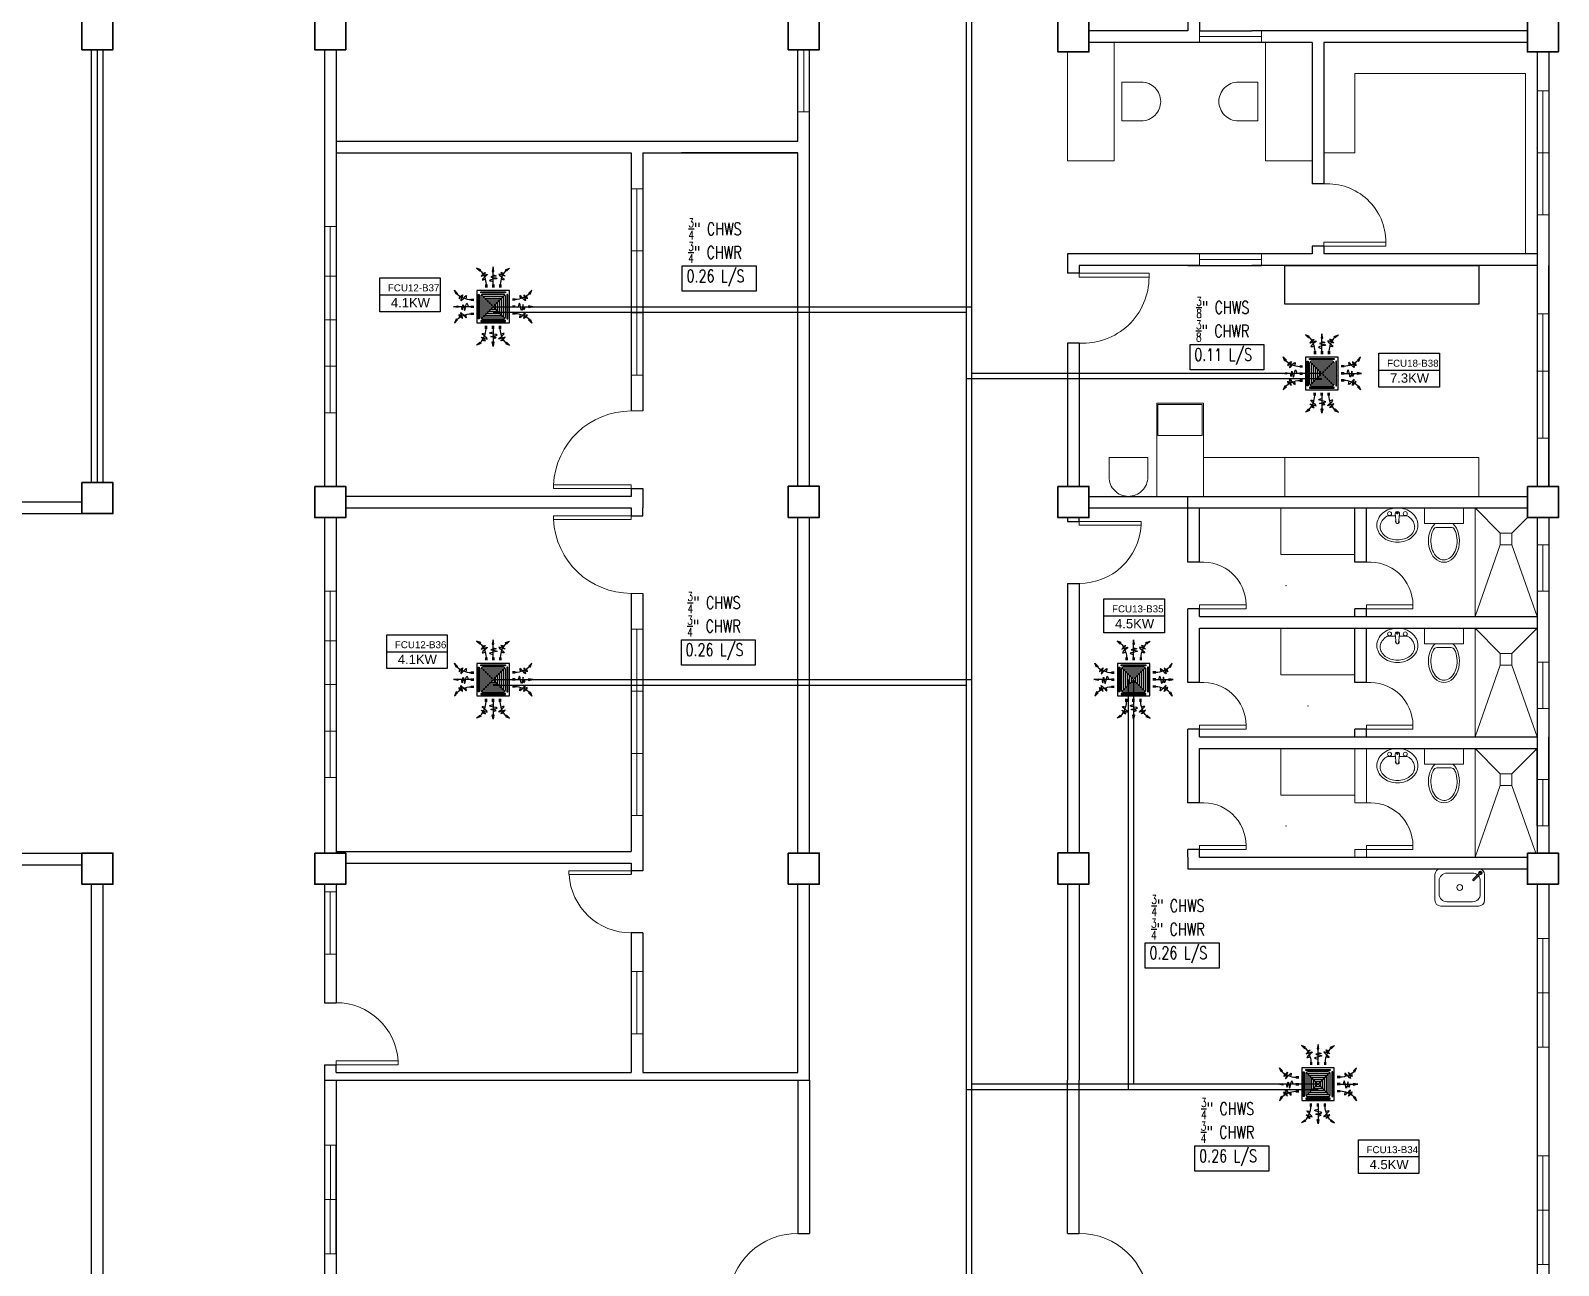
# Model space of a CAD drawing. Header units: millimetres. Extents: x 5 to 430, y 3 to 339.
# Drawn here: x 42.93 to 62.62, y 93.83 to 109.74 of the extents above; entities that cross this region are included whole.
import ezdxf

# ---------------------------------------------------------------- set-up
doc = ezdxf.new("R2010")
doc.units = ezdxf.units.MM
doc.header["$MEASUREMENT"] = 0
for name, color, linetype in [('AIR', 7, 'Continuous'), ('fcu line', 7, 'Continuous'), ('fcu return', 7, 'Continuous'), ('Legends', 7, 'Continuous'), ('pipe label', 7, 'Continuous')]:
    doc.layers.add(name, color=color, linetype=linetype)
doc.styles.add('Arch-Dim', font='simplex.shx', dxfattribs={"width": 0.75})
doc.styles.get("Standard").update_dxf_attribs({"font": 'arial.ttf'})

# ---------------------------------------------------------------- blocks, each defined once
blk = doc.blocks.new('FCU-13000P (CASSETTE SPLIT)')
at = {"layer": 'AIR', "ltscale": 3}
for p, q in [((0, 0.523), (0, 1)), ((-0.193, 0.558), (-0.193, 0.487)), ((-0.162, 0.558), (-0.162, 0.487)), ((-0.016, 0.558), (-0.016, 0.487)), ((0.016, 0.558), (0.016, 0.487)), ((0.162, 0.558), (0.162, 0.487)), ((0.193, 0.558), (0.193, 0.487)), ((-0.523, 0), (-1, 0)), ((-0.558, 0.193), (-0.487, 0.193)), ((-0.558, 0.162), (-0.487, 0.162)), ((-0.558, 0.016), (-0.487, 0.016)), ((0.558, 0.193), (0.487, 0.193)), ((0.558, 0.162), (0.487, 0.162)), ((0.558, 0.016), (0.487, 0.016)), ((0.523, 0), (1, 0)), ((-0.558, -0.016), (-0.487, -0.016)), ((-0.558, -0.162), (-0.487, -0.162)), ((-0.558, -0.193), (-0.487, -0.193)), ((0.558, -0.016), (0.487, -0.016)), ((0.558, -0.162), (0.487, -0.162)), ((0.558, -0.193), (0.487, -0.193)), ((-0.193, -0.558), (-0.193, -0.487)), ((-0.162, -0.558), (-0.162, -0.487)), ((-0.016, -0.558), (-0.016, -0.487)), ((0, -0.523), (0, -1)), ((0.016, -0.558), (0.016, -0.487)), ((0.162, -0.558), (0.162, -0.487)), ((0.193, -0.558), (0.193, -0.487))]:
    blk.add_line(p, q, dxfattribs=at)
at = {"layer": 'AIR'}
for p, q in [((0.295, -0.295), (-0.295, 0.295)), ((0.295, 0.295), (-0.295, -0.295))]:
    blk.add_line(p, q, dxfattribs=at)
at = {"layer": 'AIR', "ltscale": 3}
for points in [[(-0.335, 0.895), (-0.311, 0.932), (-0.416, 0.973)], [(-0.022, 0.89), (0.022, 0.89), (0, 1)], [(0.335, 0.895), (0.311, 0.932), (0.416, 0.973)], [(-0.895, 0.335), (-0.932, 0.311), (-0.973, 0.416)], [(0.895, 0.335), (0.932, 0.311), (0.973, 0.416)], [(-0.89, 0.022), (-0.89, -0.022), (-1, 0)], [(0.89, 0.022), (0.89, -0.022), (1, 0)], [(-0.895, -0.335), (-0.932, -0.311), (-0.973, -0.416)], [(0.895, -0.335), (0.932, -0.311), (0.973, -0.416)], [(-0.335, -0.895), (-0.311, -0.932), (-0.416, -0.973)], [(-0.022, -0.89), (0.022, -0.89), (0, -1)], [(0.335, -0.895), (0.311, -0.932), (0.416, -0.973)]]:
    blk.add_lwpolyline(points, close=True, dxfattribs=at)
at = {"layer": 'AIR'}
for points in [[(-0.323, 0.914, -0.171809), (-0.178, 0.558), (-0.178, 0.522)], [(0.323, 0.914, 0.171809), (0.178, 0.558), (0.178, 0.522)], [(-0.914, 0.323, 0.171809), (-0.558, 0.178), (-0.522, 0.178)], [(0.914, 0.323, -0.171809), (0.558, 0.178), (0.522, 0.178)], [(-0.914, -0.323, -0.171809), (-0.558, -0.178), (-0.522, -0.178)], [(0.914, -0.323, 0.171809), (0.558, -0.178), (0.522, -0.178)], [(-0.323, -0.914, 0.171809), (-0.178, -0.558), (-0.178, -0.522)], [(0.323, -0.914, -0.171809), (0.178, -0.558), (0.178, -0.522)]]:
    blk.add_lwpolyline(points, format="xyb", dxfattribs=at)
for points in [[(-0.41, -0.41), (0.41, -0.41), (0.41, 0.41), (-0.41, 0.41)], [(-0.373, 0.31), (-0.348, 0.31), (-0.348, -0.31), (-0.373, -0.31)], [(-0.31, 0.372), (0.31, 0.372), (0.31, 0.348), (-0.31, 0.348)], [(-0.26, -0.26), (0.26, -0.26), (0.26, 0.26), (-0.26, 0.26)], [(-0.21, -0.21), (0.21, -0.21), (0.21, 0.21), (-0.21, 0.21)], [(-0.16, -0.16), (0.16, -0.16), (0.16, 0.16), (-0.16, 0.16)], [(-0.11, -0.11), (0.11, -0.11), (0.11, 0.11), (-0.11, 0.11)], [(-0.06, -0.06), (0.06, -0.06), (0.06, 0.06), (-0.06, 0.06)], [(0.372, 0.31), (0.348, 0.31), (0.348, -0.31), (0.372, -0.31)], [(-0.31, -0.373), (0.31, -0.373), (0.31, -0.348), (-0.31, -0.348)]]:
    blk.add_lwpolyline(points, close=True, dxfattribs=at)
blk.add_lwpolyline([(-0.26, -0.31), (0.26, -0.31, 0.414214), (0.31, -0.26), (0.31, 0.26, 0.414214), (0.26, 0.31), (-0.26, 0.31, 0.414214), (-0.31, 0.26), (-0.31, -0.26, 0.414214)], format="xyb", close=True, dxfattribs=at)
at = {"layer": 'AIR', "ltscale": 3}
for points in [[(-0.268, 0.84), (-0.231, 0.852), (-0.134, 0.882), (-0.422, 0.704), (0.005, 0.903), (-0.358, 0.645), (-0.239, 0.678), (-0.199, 0.69)], [(0.268, 0.84), (0.231, 0.852), (0.134, 0.882), (0.422, 0.704), (-0.005, 0.903), (0.358, 0.645), (0.239, 0.678), (0.199, 0.69)], [(-0.84, 0.268), (-0.852, 0.231), (-0.882, 0.134), (-0.704, 0.422), (-0.903, -0.005), (-0.645, 0.358), (-0.678, 0.239), (-0.69, 0.199)], [(0.84, 0.268), (0.852, 0.231), (0.882, 0.134), (0.704, 0.422), (0.903, -0.005), (0.645, 0.358), (0.678, 0.239), (0.69, 0.199)], [(-0.84, -0.268), (-0.852, -0.231), (-0.882, -0.134), (-0.704, -0.422), (-0.903, 0.005), (-0.645, -0.358), (-0.678, -0.239), (-0.69, -0.199)], [(0.84, -0.268), (0.852, -0.231), (0.882, -0.134), (0.704, -0.422), (0.903, 0.005), (0.645, -0.358), (0.678, -0.239), (0.69, -0.199)], [(-0.268, -0.84), (-0.231, -0.852), (-0.134, -0.882), (-0.422, -0.704), (0.005, -0.903), (-0.358, -0.645), (-0.239, -0.678), (-0.199, -0.69)], [(0.268, -0.84), (0.231, -0.852), (0.134, -0.882), (0.422, -0.704), (-0.005, -0.903), (0.358, -0.645), (0.239, -0.678), (0.199, -0.69)]]:
    blk.add_open_spline(points, degree=3, knots=[0.0032834, 0.0032834, 0.0032834, 0.0032834, 0.0712567, 0.1924075, 0.3347111, 0.5062145, 0.5813292, 0.5813292, 0.5813292, 0.5813292], dxfattribs=at)
for points in [[(0, 0.8), (0.077, 0.776), (-0.058, 0.755), (0.098, 0.718), (-0.087, 0.663), (0, 0.631)], [(-0.8, 0), (-0.776, -0.077), (-0.755, 0.058), (-0.718, -0.098), (-0.663, 0.087), (-0.631, 0)], [(0.8, 0), (0.776, -0.077), (0.755, 0.058), (0.718, -0.098), (0.663, 0.087), (0.631, 0)], [(0, -0.8), (0.077, -0.776), (-0.058, -0.755), (0.098, -0.718), (-0.087, -0.663), (0, -0.631)]]:
    blk.add_spline(points, degree=3, dxfattribs=at)
for points in [[(-0.416, 0.973), (-0.335, 0.895), (-0.311, 0.932)], [(0, 1), (-0.022, 0.89), (0.022, 0.89)], [(0.416, 0.973), (0.335, 0.895), (0.311, 0.932)], [(-0.973, 0.416), (-0.895, 0.335), (-0.932, 0.311)], [(0.973, 0.416), (0.895, 0.335), (0.932, 0.311)], [(-1, 0), (-0.89, 0.022), (-0.89, -0.022)], [(1, 0), (0.89, 0.022), (0.89, -0.022)], [(-0.973, -0.416), (-0.895, -0.335), (-0.932, -0.311)], [(0.973, -0.416), (0.895, -0.335), (0.932, -0.311)], [(-0.416, -0.973), (-0.335, -0.895), (-0.311, -0.932)], [(0, -1), (-0.022, -0.89), (0.022, -0.89)], [(0.416, -0.973), (0.335, -0.895), (0.311, -0.932)]]:
    blk.add_solid(points, dxfattribs=at)

msp = doc.modelspace()

# ---------------------------------------------------------------- linework, layer by layer
at = {"color": 8, "lineweight": 25, "ltscale": 0.3}
for p, q in [((57.841, 112.717), (57.841, 109.742)), ((57.991, 112.717), (57.991, 109.742)), ((56.566, 103.742), (62.216, 103.742)), ((56.566, 103.592), (57.841, 103.592)), ((57.841, 103.742), (62.216, 103.742)), ((57.991, 103.592), (60.241, 103.592)), ((57.991, 103.592), (60.241, 103.592)), ((60.141, 103.592), (62.216, 103.592)), ((60.141, 103.592), (62.216, 103.592)), ((57.991, 102.192), (60.241, 102.192)), ((60.141, 102.192), (62.341, 102.192)), ((57.991, 102.042), (60.241, 102.042)), ((60.141, 102.042), (62.341, 102.042)), ((57.991, 100.642), (60.241, 100.642)), ((60.141, 100.642), (62.341, 100.642)), ((57.991, 100.492), (60.241, 100.492)), ((60.141, 100.492), (62.341, 100.492)), ((57.991, 99.092), (60.241, 99.092)), ((60.141, 99.092), (62.216, 99.092)), ((57.841, 98.942), (62.216, 98.942))]:
    msp.add_line(p, q, dxfattribs=at)
at = {"color": 8, "lineweight": 25}
for p, q in [((57.841, 109.742), (56.566, 109.742)), ((57.991, 109.742), (58.667, 109.742)), ((62.216, 109.742), (58.667, 109.742)), ((43.716, 103.919), (43.716, 109.496)), ((43.791, 103.919), (43.791, 109.496)), ((43.866, 103.919), (43.866, 109.496)), ((46.716, 109.496), (46.716, 108.167)), ((46.866, 109.496), (46.866, 108.317)), ((52.816, 108.317), (52.816, 109.496)), ((52.966, 108.167), (52.966, 109.496)), ((57.791, 109.592), (56.566, 109.592)), ((58.667, 109.592), (57.791, 109.592)), ((59.441, 109.592), (58.667, 109.592)), ((59.441, 109.592), (59.441, 107.767)), ((62.216, 109.592), (59.591, 109.592)), ((59.591, 109.592), (59.591, 107.767)), ((62.341, 109.469), (62.341, 103.869)), ((62.491, 109.469), (62.491, 103.869)), ((46.866, 108.317), (52.816, 108.317)), ((46.866, 108.317), (46.866, 108.167)), ((46.716, 108.167), (46.716, 103.869)), ((46.866, 108.167), (50.666, 108.167)), ((46.866, 108.167), (46.866, 103.869)), ((50.666, 108.167), (50.666, 104.842)), ((50.816, 108.167), (52.816, 108.167)), ((50.816, 108.167), (50.816, 104.842)), ((52.816, 108.167), (51.316, 108.167)), ((52.816, 103.871), (52.816, 108.167)), ((52.966, 103.871), (52.966, 108.167)), ((59.591, 107.767), (59.441, 107.767)), ((59.441, 106.967), (59.441, 106.867)), ((59.591, 106.967), (59.441, 106.967)), ((59.591, 106.967), (59.591, 106.867)), ((56.291, 106.867), (56.291, 106.617)), ((57.991, 106.867), (56.291, 106.867)), ((56.441, 106.717), (56.441, 106.617)), ((57.991, 106.717), (56.441, 106.717)), ((58.791, 106.867), (57.841, 106.867)), ((57.841, 106.717), (58.791, 106.717)), ((59.441, 106.867), (58.667, 106.867)), ((62.341, 106.717), (58.667, 106.717)), ((62.341, 106.867), (59.591, 106.867)), ((62.491, 103.869), (62.491, 106.717)), ((56.441, 106.617), (56.291, 106.617)), ((56.291, 105.717), (56.291, 103.869)), ((56.441, 105.717), (56.291, 105.717)), ((56.441, 105.717), (56.441, 103.869)), ((62.341, 104.755), (62.341, 103.869)), ((62.491, 104.755), (62.491, 103.869)), ((50.666, 103.842), (50.666, 103.742)), ((50.666, 103.842), (50.816, 103.842)), ((50.816, 103.842), (50.816, 103.742)), ((39.129, 103.669), (43.591, 103.669)), ((50.666, 103.742), (46.991, 103.742)), ((46.991, 103.592), (50.666, 103.592)), ((50.666, 103.592), (50.666, 103.492)), ((50.816, 103.742), (50.816, 103.592)), ((50.816, 103.492), (50.816, 103.592)), ((57.841, 103.592), (57.841, 103.742)), ((57.841, 103.592), (57.991, 103.592)), ((57.841, 102.892), (57.841, 103.592)), ((57.991, 102.892), (57.991, 103.592)), ((59.991, 102.892), (59.991, 103.592)), ((60.141, 102.892), (60.141, 103.592)), ((34.266, 103.519), (43.591, 103.519)), ((46.716, 103.469), (46.716, 99.144)), ((46.866, 103.469), (46.866, 99.167)), ((50.666, 103.492), (50.816, 103.492)), ((52.816, 99.144), (52.816, 103.471)), ((52.966, 99.144), (52.966, 103.471)), ((56.291, 103.469), (56.291, 103.419)), ((56.291, 103.419), (56.441, 103.419)), ((56.441, 103.419), (56.441, 103.469)), ((62.341, 103.469), (62.341, 99.144)), ((62.341, 103.469), (62.341, 99.144)), ((62.491, 103.469), (62.491, 99.144)), ((56.291, 102.619), (56.291, 99.146)), ((56.291, 102.619), (56.441, 102.619)), ((56.441, 102.619), (56.441, 99.146)), ((50.666, 102.492), (50.666, 99.167)), ((50.816, 102.492), (50.816, 99.167)), ((62.491, 102.519), (62.491, 100.094)), ((57.841, 101.342), (57.841, 102.292)), ((57.991, 102.192), (57.991, 102.292)), ((59.991, 102.192), (59.991, 102.292)), ((60.141, 102.192), (60.141, 102.292)), ((57.991, 101.342), (57.991, 102.042)), ((59.991, 101.342), (59.991, 102.042)), ((60.141, 101.342), (60.141, 102.042)), ((57.841, 99.792), (57.841, 100.742)), ((57.991, 100.642), (57.991, 100.742)), ((59.991, 100.642), (59.991, 100.742)), ((60.141, 100.642), (60.141, 100.742)), ((62.491, 99.492), (62.491, 100.642)), ((57.991, 99.792), (57.991, 100.492)), ((62.341, 99.492), (62.341, 100.492)), ((34.266, 99.144), (43.591, 99.144)), ((46.866, 99.167), (50.666, 99.167)), ((50.816, 99.167), (50.816, 99.017)), ((57.841, 99.092), (57.841, 99.192)), ((57.841, 99.092), (57.841, 98.942)), ((57.991, 99.092), (57.991, 99.192)), ((39.129, 98.994), (43.591, 98.994)), ((46.991, 99.017), (50.666, 99.017)), ((50.666, 99.017), (50.666, 98.867)), ((50.816, 98.917), (50.666, 98.917)), ((50.816, 99.017), (50.816, 98.917)), ((43.716, 93.144), (43.716, 98.744)), ((43.866, 93.144), (43.866, 98.744)), ((46.716, 98.744), (46.716, 97.217)), ((46.866, 98.744), (46.866, 97.217)), ((52.816, 96.517), (52.816, 98.744)), ((52.966, 96.517), (52.966, 98.744)), ((56.291, 98.746), (56.291, 96.217)), ((56.441, 98.746), (56.441, 96.217)), ((62.341, 98.744), (62.341, 96.317)), ((62.341, 98.744), (62.341, 96.217)), ((62.491, 98.744), (62.491, 93.144)), ((50.666, 98.117), (50.666, 96.317)), ((50.816, 98.117), (50.666, 98.117)), ((50.816, 98.117), (50.816, 96.317)), ((46.716, 97.217), (46.866, 97.217)), ((52.816, 96.317), (52.816, 96.517)), ((52.966, 96.217), (52.966, 96.517)), ((46.716, 96.417), (46.716, 96.217)), ((46.716, 96.417), (46.866, 96.417)), ((46.866, 96.317), (46.866, 96.417)), ((46.866, 96.317), (50.666, 96.317)), ((50.816, 96.317), (52.816, 96.317)), ((46.716, 96.217), (52.966, 96.217)), ((46.716, 96.217), (46.716, 93.144)), ((46.866, 96.217), (46.866, 93.144)), ((52.816, 96.217), (52.816, 94.244)), ((52.966, 96.217), (52.966, 94.244)), ((56.291, 94.244), (56.291, 96.217)), ((56.441, 94.244), (56.441, 96.217)), ((62.341, 96.217), (62.341, 93.144)), ((52.816, 94.244), (52.966, 94.244)), ((56.291, 94.244), (56.441, 94.244))]:
    msp.add_line(p, q, dxfattribs=at)
at = {"color": 8, "lineweight": 9}
for p, q in [((57.991, 109.592), (57.991, 109.742)), ((58.791, 109.667), (57.991, 109.667)), ((58.791, 109.592), (58.791, 109.742)), ((52.966, 109.496), (52.816, 109.496)), ((52.891, 109.496), (52.891, 108.696)), ((62.341, 106.867), (62.341, 109.469)), ((62.491, 108.83), (62.491, 109.469)), ((62.341, 108.168), (62.341, 108.968)), ((62.341, 108.968), (62.491, 108.968)), ((62.416, 108.968), (62.416, 107.368)), ((62.491, 108.968), (62.491, 107.368)), ((52.966, 108.696), (52.816, 108.696)), ((62.491, 107.63), (62.491, 108.83)), ((62.341, 108.168), (62.491, 108.168)), ((50.666, 106.905), (50.666, 107.705)), ((50.666, 107.705), (50.816, 107.705)), ((50.741, 107.705), (50.741, 105.305)), ((62.491, 107.63), (62.491, 106.867)), ((62.491, 107.368), (62.341, 107.368)), ((46.716, 107.218), (46.866, 107.218)), ((46.716, 106.018), (46.716, 107.218)), ((46.791, 104.818), (46.791, 107.218)), ((46.866, 107.218), (46.866, 104.818)), ((50.816, 106.905), (50.666, 106.905)), ((50.816, 106.505), (50.816, 106.905)), ((57.991, 106.717), (57.991, 106.867)), ((58.791, 106.792), (57.991, 106.792)), ((58.791, 106.717), (58.791, 106.867)), ((62.341, 105.955), (62.341, 106.717)), ((62.491, 106.867), (62.491, 106.717)), ((62.491, 105.955), (62.491, 106.717)), ((46.716, 106.581), (46.866, 106.581)), ((50.816, 106.505), (50.816, 106.105)), ((46.716, 106.018), (46.716, 104.818)), ((46.716, 106.018), (46.866, 106.018)), ((50.816, 106.105), (50.666, 106.105)), ((50.666, 106.105), (50.666, 105.305)), ((62.491, 106.093), (62.341, 106.093)), ((62.341, 106.093), (62.341, 104.493)), ((62.341, 104.755), (62.341, 105.955)), ((62.416, 106.093), (62.416, 104.493)), ((62.491, 105.293), (62.491, 106.093)), ((62.491, 104.755), (62.491, 105.955)), ((46.716, 105.418), (46.866, 105.418)), ((62.341, 105.355), (62.491, 105.355)), ((50.666, 105.305), (50.816, 105.305)), ((58.041, 103.742), (58.041, 104.942)), ((46.866, 104.818), (46.716, 104.818)), ((50.666, 104.842), (50.816, 104.842)), ((62.341, 104.493), (62.491, 104.493)), ((60.891, 103.392), (60.891, 103.592)), ((60.891, 103.592), (61.391, 103.592)), ((61.391, 103.592), (61.391, 103.392)), ((61.541, 102.192), (61.541, 103.592)), ((61.866, 103.267), (61.541, 103.592)), ((60.527, 103.395), (60.513, 103.516)), ((60.556, 103.395), (60.569, 103.516)), ((60.566, 103.49), (60.668, 103.49)), ((61.391, 103.392), (60.891, 103.392)), ((62.016, 103.267), (62.218, 103.469)), ((62.341, 102.592), (62.341, 103.469)), ((62.491, 102.592), (62.491, 103.469)), ((62.491, 103.469), (62.491, 103.119)), ((61.232, 103.342), (61.051, 103.342)), ((61.866, 103.117), (61.541, 102.192)), ((62.016, 103.117), (62.341, 102.192)), ((62.491, 103.119), (62.341, 103.119)), ((62.341, 103.119), (62.341, 102.519)), ((62.416, 103.119), (62.416, 102.519)), ((62.341, 102.592), (62.341, 102.192)), ((62.491, 102.592), (62.491, 102.192)), ((46.716, 102.518), (46.866, 102.518)), ((46.716, 101.318), (46.716, 102.518)), ((46.791, 100.118), (46.791, 102.518)), ((46.866, 102.518), (46.866, 100.118)), ((50.816, 102.492), (50.666, 102.492)), ((62.341, 102.519), (62.491, 102.519)), ((62.491, 101.042), (62.491, 102.192)), ((50.666, 101.23), (50.666, 102.03)), ((50.666, 102.03), (50.816, 102.03)), ((50.741, 102.03), (50.741, 99.63)), ((60.891, 101.842), (60.891, 102.042)), ((60.891, 102.042), (61.391, 102.042)), ((61.391, 102.042), (61.391, 101.842)), ((61.541, 100.642), (61.541, 102.042)), ((61.866, 101.717), (61.541, 102.042)), ((62.016, 101.717), (62.341, 102.042)), ((62.341, 101.042), (62.341, 102.042)), ((46.716, 101.881), (46.866, 101.881)), ((60.527, 101.845), (60.513, 101.966)), ((60.556, 101.845), (60.569, 101.966)), ((60.566, 101.94), (60.668, 101.94)), ((61.391, 101.842), (60.891, 101.842)), ((61.232, 101.792), (61.051, 101.792)), ((62.491, 101.607), (62.341, 101.607)), ((62.341, 101.607), (62.341, 101.007)), ((62.416, 101.007), (62.416, 101.607)), ((62.491, 101.307), (62.491, 101.607)), ((61.866, 101.567), (61.541, 100.642)), ((62.016, 101.567), (62.341, 100.642)), ((46.716, 101.318), (46.716, 100.118)), ((46.716, 101.318), (46.866, 101.318)), ((50.816, 101.23), (50.666, 101.23)), ((50.816, 100.83), (50.816, 101.23)), ((62.341, 101.042), (62.341, 100.642)), ((62.341, 101.007), (62.491, 101.007)), ((62.491, 101.042), (62.491, 100.642)), ((50.816, 100.83), (50.816, 100.43)), ((46.716, 100.718), (46.866, 100.718)), ((50.816, 100.43), (50.666, 100.43)), ((50.666, 100.43), (50.666, 99.63)), ((59.991, 99.792), (59.991, 100.492)), ((60.141, 99.792), (60.141, 100.492)), ((60.527, 100.295), (60.513, 100.416)), ((60.556, 100.295), (60.569, 100.416)), ((60.891, 100.292), (60.891, 100.492)), ((60.891, 100.492), (61.391, 100.492)), ((61.391, 100.492), (61.391, 100.292)), ((61.541, 99.092), (61.541, 100.492)), ((61.866, 100.167), (61.541, 100.492)), ((62.016, 100.167), (62.341, 100.492)), ((60.566, 100.39), (60.668, 100.39)), ((61.391, 100.292), (60.891, 100.292)), ((61.232, 100.242), (61.051, 100.242)), ((46.866, 100.118), (46.716, 100.118)), ((61.866, 100.017), (61.541, 99.092)), ((62.016, 100.017), (62.323, 99.144)), ((62.491, 100.094), (62.341, 100.094)), ((62.416, 100.094), (62.416, 99.494)), ((62.491, 99.494), (62.491, 100.094)), ((62.491, 99.492), (62.491, 100.092)), ((50.666, 99.63), (50.816, 99.63)), ((62.341, 99.144), (62.341, 99.494)), ((62.341, 99.494), (62.491, 99.494)), ((62.341, 99.492), (62.341, 99.144)), ((62.491, 99.492), (62.491, 99.144)), ((46.866, 99.144), (46.866, 99.167)), ((59.991, 99.092), (59.991, 99.192)), ((60.141, 99.092), (60.141, 99.192)), ((46.866, 98.644), (46.716, 98.644)), ((46.716, 98.644), (46.716, 97.844)), ((46.791, 97.844), (46.791, 98.644)), ((46.866, 98.744), (46.866, 98.644)), ((62.491, 98.044), (62.341, 98.044)), ((62.416, 96.644), (62.416, 98.044)), ((46.716, 97.844), (46.866, 97.844)), ((50.816, 97.617), (50.666, 97.617)), ((50.666, 97.617), (50.666, 96.817)), ((50.741, 96.817), (50.741, 97.617)), ((62.341, 97.344), (62.491, 97.344)), ((50.666, 96.817), (50.816, 96.817)), ((62.341, 96.644), (62.491, 96.644)), ((46.866, 95.38), (46.718, 95.38)), ((46.718, 95.38), (46.718, 93.98)), ((46.792, 95.38), (46.788, 93.98)), ((46.866, 94.68), (46.866, 95.38)), ((62.341, 95.244), (62.491, 95.244)), ((62.416, 95.244), (62.416, 93.844)), ((46.866, 94.68), (46.718, 94.68)), ((62.341, 94.544), (62.491, 94.544)), ((46.718, 93.98), (46.864, 93.98)), ((62.491, 93.844), (62.341, 93.844))]:
    msp.add_line(p, q, dxfattribs=at)
at = {"color": 8, "lineweight": 9, "ltscale": 0.4}
for p, q in [((56.291, 109.469), (56.291, 108.067)), ((56.891, 109.592), (56.891, 108.067)), ((58.841, 109.592), (58.841, 108.067)), ((62.191, 109.192), (59.991, 109.192)), ((59.991, 109.192), (59.991, 108.167)), ((62.191, 109.192), (62.191, 106.867)), ((59.991, 108.167), (59.591, 108.167)), ((56.891, 108.067), (56.291, 108.067)), ((58.841, 108.067), (59.441, 108.067)), ((59.041, 103.592), (59.041, 102.992)), ((59.041, 102.992), (59.991, 102.992)), ((59.041, 102.042), (59.041, 101.442)), ((59.041, 101.442), (59.991, 101.442)), ((59.041, 100.492), (59.041, 99.892)), ((59.041, 99.892), (59.991, 99.892)), ((60.141, 99.792), (59.991, 99.792)), ((60.141, 99.192), (59.991, 99.192)), ((61.024, 98.537), (61.024, 98.867)), ((61.099, 98.942), (61.589, 98.942)), ((61.179, 98.887), (61.509, 98.887)), ((61.605, 98.895), (61.514, 98.804)), ((61.617, 98.883), (61.526, 98.792)), ((61.664, 98.867), (61.664, 98.537)), ((61.079, 98.617), (61.079, 98.787)), ((61.609, 98.787), (61.609, 98.617)), ((61.589, 98.462), (61.099, 98.462)), ((61.509, 98.517), (61.179, 98.517))]:
    msp.add_line(p, q, dxfattribs=at)
at = {"color": 8, "lineweight": 13}
for p, q in [((49.666, 103.842), (49.666, 103.892)), ((49.666, 103.892), (50.666, 103.892)), ((50.666, 103.842), (49.666, 103.842)), ((50.666, 103.892), (50.666, 103.842)), ((50.666, 103.492), (49.666, 103.492)), ((49.666, 103.492), (49.666, 103.442)), ((49.666, 103.442), (50.666, 103.442)), ((50.666, 103.442), (50.666, 103.492)), ((56.441, 103.419), (56.441, 103.369)), ((56.441, 103.419), (57.241, 103.419)), ((57.241, 103.369), (56.441, 103.369)), ((57.241, 103.419), (57.241, 103.369)), ((50.666, 98.917), (49.866, 98.917)), ((49.866, 98.917), (49.866, 98.867)), ((49.866, 98.867), (50.666, 98.867)), ((47.666, 96.467), (46.866, 96.467)), ((46.866, 96.417), (46.866, 96.467)), ((46.866, 96.417), (47.666, 96.417)), ((47.666, 96.417), (47.666, 96.467))]:
    msp.add_line(p, q, dxfattribs=at)
at = {"color": 8, "lineweight": 25, "ltscale": 0.4}
for p, q in [((57.991, 102.892), (57.841, 102.892)), ((60.141, 102.892), (59.991, 102.892)), ((57.991, 102.292), (57.841, 102.292)), ((60.141, 102.292), (59.991, 102.292)), ((57.991, 101.342), (57.841, 101.342)), ((60.141, 101.342), (59.991, 101.342)), ((57.991, 100.742), (57.841, 100.742)), ((60.141, 100.742), (59.991, 100.742)), ((57.991, 99.792), (57.841, 99.792)), ((57.991, 99.192), (57.841, 99.192))]:
    msp.add_line(p, q, dxfattribs=at)
at = {"color": 8, "lineweight": 35}
for points in [[(43.591, 109.896), (43.991, 109.896), (43.991, 109.496), (43.591, 109.496)], [(46.591, 109.896), (46.991, 109.896), (46.991, 109.496), (46.591, 109.496)], [(52.691, 109.896), (53.091, 109.896), (53.091, 109.496), (52.691, 109.496)], [(56.166, 109.869), (56.566, 109.869), (56.566, 109.469), (56.166, 109.469)], [(62.216, 109.869), (62.616, 109.869), (62.616, 109.469), (62.216, 109.469)], [(43.591, 103.919), (43.991, 103.919), (43.991, 103.519), (43.591, 103.519)], [(46.591, 103.869), (46.991, 103.869), (46.991, 103.469), (46.591, 103.469)], [(52.691, 103.871), (53.091, 103.871), (53.091, 103.471), (52.691, 103.471)], [(56.166, 103.869), (56.566, 103.869), (56.566, 103.469), (56.166, 103.469)], [(62.216, 103.869), (62.616, 103.869), (62.616, 103.469), (62.216, 103.469)], [(43.591, 99.144), (43.991, 99.144), (43.991, 98.744), (43.591, 98.744)], [(46.591, 99.144), (46.991, 99.144), (46.991, 98.744), (46.591, 98.744)], [(52.691, 99.144), (53.091, 99.144), (53.091, 98.744), (52.691, 98.744)], [(56.166, 99.146), (56.566, 99.146), (56.566, 98.746), (56.166, 98.746)], [(62.216, 99.144), (62.616, 99.144), (62.616, 98.744), (62.216, 98.744)]]:
    msp.add_lwpolyline(points, close=True, dxfattribs=at)
at = {"color": 8, "lineweight": 9}
for points in [[(57.991, 109.742), (58.791, 109.742), (58.791, 109.592), (57.991, 109.592)], [(52.816, 109.496), (52.966, 109.496), (52.966, 108.696), (52.816, 108.696)], [(62.341, 108.968), (62.491, 108.968), (62.491, 107.368), (62.341, 107.368)], [(50.666, 107.705), (50.816, 107.705), (50.816, 105.305), (50.666, 105.305)], [(46.716, 104.818), (46.716, 107.218), (46.866, 107.218), (46.866, 104.818)], [(46.716, 107.218), (46.866, 107.218), (46.866, 104.818), (46.716, 104.818)], [(57.991, 106.867), (58.791, 106.867), (58.791, 106.717), (57.991, 106.717)], [(62.341, 106.093), (62.491, 106.093), (62.491, 104.493), (62.341, 104.493)], [(58.041, 104.942), (58.041, 103.742), (57.441, 103.742), (57.441, 104.942)], [(58.041, 104.242), (58.041, 103.742), (59.091, 103.742), (59.091, 104.242)], [(62.341, 103.119), (62.491, 103.119), (62.491, 102.519), (62.341, 102.519)], [(46.716, 100.118), (46.716, 102.518), (46.866, 102.518), (46.866, 100.118)], [(46.716, 102.518), (46.866, 102.518), (46.866, 100.118), (46.716, 100.118)], [(50.666, 102.03), (50.816, 102.03), (50.816, 99.63), (50.666, 99.63)], [(62.341, 101.607), (62.491, 101.607), (62.491, 101.007), (62.341, 101.007)], [(62.341, 100.094), (62.491, 100.094), (62.491, 99.494), (62.341, 99.494)], [(46.716, 98.644), (46.866, 98.644), (46.866, 97.844), (46.716, 97.844)], [(62.341, 98.044), (62.491, 98.044), (62.491, 96.644), (62.341, 96.644)], [(50.666, 97.617), (50.816, 97.617), (50.816, 96.817), (50.666, 96.817)], [(46.718, 95.38), (46.864, 95.38), (46.864, 93.98), (46.718, 93.98)], [(62.341, 95.244), (62.491, 95.244), (62.491, 93.844), (62.341, 93.844)]]:
    msp.add_lwpolyline(points, close=True, dxfattribs=at)
at = {"color": 8, "lineweight": 9, "ltscale": 0.6}
for points in [[(57.241, 108.58), (56.991, 108.58), (56.991, 109.08), (57.241, 109.08, -0.414214), (57.491, 108.83, -0.414214)], [(58.491, 108.58), (58.741, 108.58), (58.741, 109.08), (58.491, 109.08, 0.414214), (58.241, 108.83, 0.414214)], [(56.825, 103.992), (56.825, 104.242), (57.325, 104.242), (57.325, 103.992, -0.414214), (57.075, 103.742, -0.414214)]]:
    msp.add_lwpolyline(points, format="xyb", close=True, dxfattribs=at)
at = {"color": 8, "lineweight": 13, "ltscale": 0.03}
for points in [[(59.591, 106.967), (59.591, 107.017), (60.391, 107.017), (60.391, 106.967)], [(56.441, 106.617), (56.441, 106.567), (57.341, 106.567), (57.341, 106.617)], [(57.991, 102.292), (57.991, 102.342), (58.591, 102.342), (58.591, 102.292)], [(60.141, 102.292), (60.141, 102.342), (60.741, 102.342), (60.741, 102.292)], [(57.991, 100.742), (57.991, 100.792), (58.591, 100.792), (58.591, 100.742)], [(60.141, 100.742), (60.141, 100.792), (60.741, 100.792), (60.741, 100.742)], [(57.991, 99.192), (57.991, 99.242), (58.591, 99.242), (58.591, 99.192)], [(60.141, 99.192), (60.141, 99.242), (60.741, 99.242), (60.741, 99.192)]]:
    msp.add_lwpolyline(points, close=True, dxfattribs=at)
at = {"color": 8, "lineweight": 25, "ltscale": 0.4}
msp.add_lwpolyline([(59.091, 106.717), (61.591, 106.717), (61.591, 106.217), (59.091, 106.217)], close=True, dxfattribs=at)
at = {"color": 8, "lineweight": 9, "ltscale": 0.3}
msp.add_lwpolyline([(58.026, 104.927), (58.026, 104.527), (57.456, 104.527), (57.456, 104.927)], close=True, dxfattribs=at)
at = {"color": 8, "lineweight": 9, "ltscale": 0.4}
msp.add_lwpolyline([(59.091, 104.242), (61.591, 104.242), (61.591, 103.742), (59.091, 103.742)], close=True, dxfattribs=at)
at = {"color": 8, "lineweight": 9}
for points in [[(60.806, 103.371, -0.11576), (60.787, 103.289, -0.104047), (60.729, 103.215, -0.090875), (60.645, 103.168, -0.083344), (60.541, 103.15, -0.083344), (60.438, 103.168, -0.090875), (60.354, 103.215, -0.104047), (60.296, 103.289, -0.11576), (60.276, 103.371, -0.11576), (60.296, 103.454, -0.104047), (60.354, 103.528, -0.090875), (60.438, 103.575, -0.083344), (60.541, 103.592, -0.083344), (60.645, 103.575, -0.090875), (60.729, 103.528, -0.104047), (60.787, 103.454, -0.11576)], [(60.806, 101.821, -0.11576), (60.787, 101.739, -0.104047), (60.729, 101.665, -0.090875), (60.645, 101.618, -0.083344), (60.541, 101.6, -0.083344), (60.438, 101.618, -0.090875), (60.354, 101.665, -0.104047), (60.296, 101.739, -0.11576), (60.276, 101.821, -0.11576), (60.296, 101.904, -0.104047), (60.354, 101.978, -0.090875), (60.438, 102.025, -0.083344), (60.541, 102.042, -0.083344), (60.645, 102.025, -0.090875), (60.729, 101.978, -0.104047), (60.787, 101.904, -0.11576)], [(60.806, 100.271, -0.11576), (60.787, 100.189, -0.104047), (60.729, 100.115, -0.090875), (60.645, 100.068, -0.083344), (60.541, 100.05, -0.083344), (60.438, 100.068, -0.090875), (60.354, 100.115, -0.104047), (60.296, 100.189, -0.11576), (60.276, 100.271, -0.11576), (60.296, 100.354, -0.104047), (60.354, 100.428, -0.090875), (60.438, 100.475, -0.083344), (60.541, 100.492, -0.083344), (60.645, 100.475, -0.090875), (60.729, 100.428, -0.104047), (60.787, 100.354, -0.11576)]]:
    msp.add_lwpolyline(points, format="xyb", close=True, dxfattribs=at)
for points in [[(60.764, 103.35, -0.124838), (60.748, 103.288, -0.105788), (60.699, 103.23, -0.086697), (60.629, 103.194, -0.076776), (60.541, 103.18, -0.076776), (60.454, 103.194, -0.086697), (60.384, 103.23, -0.105788), (60.335, 103.288, -0.124838), (60.319, 103.35, -0.124838), (60.335, 103.413, -0.105788), (60.384, 103.471, -0.040067), (60.415, 103.49), (60.517, 103.49, -0.040067)], [(60.764, 101.8, -0.124838), (60.748, 101.738, -0.105788), (60.699, 101.68, -0.086697), (60.629, 101.644, -0.076776), (60.541, 101.63, -0.076776), (60.454, 101.644, -0.086697), (60.384, 101.68, -0.105788), (60.335, 101.738, -0.124838), (60.319, 101.8, -0.124838), (60.335, 101.863, -0.105788), (60.384, 101.921, -0.040067), (60.415, 101.94), (60.517, 101.94, -0.040067)], [(60.764, 100.25, -0.124838), (60.748, 100.188, -0.105788), (60.699, 100.13, -0.086697), (60.629, 100.094, -0.076776), (60.541, 100.08, -0.076776), (60.454, 100.094, -0.086697), (60.384, 100.13, -0.105788), (60.335, 100.188, -0.124838), (60.319, 100.25, -0.124838), (60.335, 100.313, -0.105788), (60.384, 100.371, -0.040067), (60.415, 100.39), (60.517, 100.39, -0.040067)]]:
    msp.add_lwpolyline(points, format="xyb", dxfattribs=at)
at = {"color": 8, "lineweight": 9, "ltscale": 0.03}
for points in [[(62.016, 103.267), (61.866, 103.267), (61.866, 103.117), (62.016, 103.117)], [(62.016, 101.717), (61.866, 101.717), (61.866, 101.567), (62.016, 101.567)], [(62.016, 100.167), (61.866, 100.167), (61.866, 100.017), (62.016, 100.017)]]:
    msp.add_lwpolyline(points, close=True, dxfattribs=at)
at = {"color": 8, "lineweight": 9}
for centre, radius in [((60.44, 103.519), 0.0255), ((60.541, 103.526), 0.0095), ((60.643, 103.519), 0.0255), ((60.44, 101.969), 0.0255), ((60.541, 101.976), 0.0095), ((60.643, 101.969), 0.0255), ((60.44, 100.419), 0.0255), ((60.541, 100.426), 0.0095), ((60.643, 100.419), 0.0255)]:
    msp.add_circle(centre, radius, dxfattribs=at)
at = {"color": 8, "lineweight": 9, "ltscale": 0.4}
msp.add_circle((61.344, 98.702), 0.0375, dxfattribs=at)
at = {"color": 8, "lineweight": 13, "ltscale": 0.03}
for centre, radius, start, end in [((59.64, 107.017), 0.752, 0, 93.6952), ((56.49, 106.567), 0.851, 266.7268, 0), ((58.039, 102.342), 0.552, 0, 94.9791), ((60.189, 102.342), 0.552, 0, 94.9791), ((58.039, 100.792), 0.552, 0, 94.9791), ((60.189, 100.792), 0.552, 0, 94.9791), ((58.039, 99.242), 0.552, 0, 94.9791), ((60.189, 99.242), 0.552, 0, 94.9791)]:
    msp.add_arc(centre, radius, start, end, dxfattribs=at)
at = {"color": 8, "lineweight": 13}
for centre, radius, start, end in [((50.666, 103.842), 1, 90, 177.134), ((50.666, 103.492), 1, 182.866, 270), ((56.441, 103.419), 0.8, 270, 356.4167), ((50.666, 98.917), 0.8, 183.5833, 270), ((46.866, 96.417), 0.8, 3.5833, 90), ((52.816, 93.344), 0.9, 90, 176.8153), ((56.441, 93.344), 0.9, 3.1847, 90)]:
    msp.add_arc(centre, radius, start, end, dxfattribs=at)
at = {"color": 8, "lineweight": 9}
for centre, radius, start, end in [((60.541, 103.519), 0.028, 353.7545, 186.2455), ((60.541, 103.417), 0.025, 138.7978, 233.6932), ((60.541, 103.488), 0.0948, 261.2026, 278.7974), ((60.541, 103.417), 0.025, 251.3793, 288.6207), ((60.541, 103.417), 0.025, 306.3068, 41.2022), ((60.56, 103.289), 0.228, 52.6185, 61.7963), ((60.588, 103.327), 0.181, 28.4636, 52.6185), ((60.632, 103.35), 0.131, 0, 28.4636), ((61.051, 103.292), 0.05, 90, 151.9916), ((61.232, 103.292), 0.05, 28.1501, 90), ((60.541, 101.969), 0.028, 353.7545, 186.2455), ((60.541, 101.867), 0.025, 138.7978, 233.6932), ((60.541, 101.938), 0.0948, 261.2026, 278.7974), ((60.541, 101.867), 0.025, 251.3793, 288.6207), ((60.541, 101.867), 0.025, 306.3068, 41.2022), ((60.56, 101.739), 0.228, 52.6185, 61.7963), ((60.588, 101.777), 0.181, 28.4636, 52.6185), ((60.632, 101.8), 0.131, 0, 28.4636), ((61.051, 101.742), 0.05, 90, 151.9916), ((61.232, 101.742), 0.05, 28.1501, 90), ((60.541, 100.419), 0.028, 353.7545, 186.2455), ((60.541, 100.317), 0.025, 138.7978, 233.6932), ((60.541, 100.388), 0.0948, 261.2026, 278.7974), ((60.541, 100.317), 0.025, 251.3793, 288.6207), ((60.541, 100.317), 0.025, 306.3068, 41.2022), ((60.56, 100.189), 0.228, 52.6185, 61.7963), ((60.588, 100.227), 0.181, 28.4636, 52.6185), ((60.632, 100.25), 0.131, 0, 28.4636), ((61.051, 100.192), 0.05, 90, 151.9916), ((61.232, 100.192), 0.05, 28.1501, 90)]:
    msp.add_arc(centre, radius, start, end, dxfattribs=at)
at = {"color": 8, "lineweight": 9, "ltscale": 0.4}
for centre, radius, start, end in [((61.099, 98.867), 0.075, 90, 180), ((61.179, 98.787), 0.1, 90, 180), ((61.509, 98.787), 0.1, 50.0132, 90), ((61.509, 98.787), 0.1, 0, 39.9868), ((61.589, 98.867), 0.075, 0, 90), ((61.611, 98.889), 0.0217, 248.7565, 201.2435), ((61.611, 98.889), 0.0145, 262.0499, 187.9501), ((61.611, 98.889), 0.00874, 315, 135), ((61.52, 98.798), 0.00874, 135, 315), ((61.099, 98.537), 0.075, 180, 270), ((61.179, 98.617), 0.1, 180, 270), ((61.509, 98.617), 0.1, 270, 0), ((61.589, 98.537), 0.075, 270, 0)]:
    msp.add_arc(centre, radius, start, end, dxfattribs=at)
at = {"color": 8, "lineweight": 9, "extrusion": (0, 0, -1)}
for centre in [(61.141, 103.167), (61.141, 101.617), (61.141, 100.067)]:
    msp.add_ellipse(centre, major_axis=(0, 0.275), ratio=0.727273, start_param=0.612555, end_param=5.670631, dxfattribs=at)
at = {"color": 8, "lineweight": 9}
for points in [[(61.276, 103.316), (61.285, 103.3), (61.292, 103.282), (61.319, 103.19), (61.314, 103.103), (61.256, 102.972), (61.206, 102.93), (61.108, 102.917), (61.056, 102.943), (60.982, 103.054), (60.964, 103.138), (60.979, 103.251), (60.991, 103.286), (61.007, 103.316)], [(61.276, 101.766), (61.285, 101.75), (61.292, 101.732), (61.319, 101.64), (61.314, 101.553), (61.256, 101.422), (61.206, 101.38), (61.108, 101.367), (61.056, 101.393), (60.982, 101.504), (60.964, 101.588), (60.979, 101.701), (60.991, 101.736), (61.007, 101.766)], [(61.276, 100.216), (61.285, 100.2), (61.292, 100.182), (61.319, 100.09), (61.314, 100.003), (61.256, 99.872), (61.206, 99.83), (61.108, 99.817), (61.056, 99.843), (60.982, 99.954), (60.964, 100.038), (60.979, 100.151), (60.991, 100.186), (61.007, 100.216)]]:
    msp.add_open_spline(points, degree=3, knots=[0.937253, 0.937253, 0.937253, 0.937253, 1.185372, 1.185372, 2.113864, 2.113864, 3.042356, 3.042356, 3.970847, 3.970847, 4.899339, 4.899339, 5.346062, 5.346062, 5.346062, 5.346062], dxfattribs=at)
for p in [(62.341, 108.23), (62.341, 105.355)]:
    msp.add_point(p, dxfattribs=at)
at = {"color": 8, "lineweight": 9, "ltscale": 0.3}
for p in [(59.107, 102.592), (59.391, 101.042), (59.107, 99.492)]:
    msp.add_point(p, dxfattribs=at)
at = {"layer": 'fcu line', "linetype": 'Continuous'}
for p, q in [((55.054, 111.395), (55.054, 91.867)), ((48.889, 106.186), (55.054, 106.186)), ((59.568, 105.326), (55.054, 105.326)), ((48.889, 101.38), (55.054, 101.38)), ((57.142, 101.38), (57.142, 96.166)), ((59.518, 96.166), (55.054, 96.166))]:
    msp.add_line(p, q, dxfattribs=at)
at = {"layer": 'fcu return', "linetype": 'Continuous'}
for p, q in [((54.984, 111.325), (54.984, 91.937)), ((48.889, 106.116), (54.984, 106.116)), ((59.568, 105.256), (54.984, 105.256)), ((48.889, 101.31), (54.984, 101.31)), ((57.072, 101.38), (57.072, 96.096)), ((59.518, 96.096), (54.984, 96.096))]:
    msp.add_line(p, q, dxfattribs=at)
at = {"layer": 'Legends', "linetype": 'Continuous', "lineweight": 25}
for p, q in [((47.428, 106.339), (48.207, 106.339)), ((60.303, 105.367), (61.082, 105.367)), ((56.759, 102.202), (57.538, 102.202)), ((47.518, 101.74), (48.296, 101.74)), ((60.039, 95.233), (60.818, 95.233))]:
    msp.add_line(p, q, dxfattribs=at)
at = {"layer": 'Legends'}
for points in [[(47.428, 106.557), (48.207, 106.557), (48.207, 106.12), (47.428, 106.12)], [(60.303, 105.585), (61.082, 105.585), (61.082, 105.149), (60.303, 105.149)], [(56.759, 102.42), (57.538, 102.42), (57.538, 101.983), (56.759, 101.983)], [(47.518, 101.959), (48.296, 101.959), (48.296, 101.522), (47.518, 101.522)], [(60.039, 95.451), (60.818, 95.451), (60.818, 95.015), (60.039, 95.015)]]:
    msp.add_lwpolyline(points, close=True, dxfattribs=at)
at = {"layer": 'pipe label', "color": 2, "linetype": 'Continuous', "lineweight": 25}
for points in [[(51.327, 106.711), (52.278, 106.711), (52.278, 106.384), (51.327, 106.384)], [(57.869, 105.699), (58.821, 105.699), (58.821, 105.372), (57.869, 105.372)], [(51.315, 101.895), (52.266, 101.895), (52.266, 101.568), (51.315, 101.568)], [(57.292, 97.99), (58.243, 97.99), (58.243, 97.663), (57.292, 97.663)], [(57.932, 95.374), (58.883, 95.374), (58.883, 95.046), (57.932, 95.046)]]:
    msp.add_lwpolyline(points, close=True, dxfattribs=at)

# ---------------------------------------------------------------- block references
at = {"layer": 'AIR', "xscale": 0.5113536813550488, "yscale": 0.5113536813550488, "zscale": 0.5113536813550488}
for p in [(48.889, 106.186), (59.568, 105.326), (48.889, 101.38), (57.142, 101.38), (59.518, 96.166)]:
    msp.add_blockref('FCU-13000P (CASSETTE SPLIT)', p, dxfattribs=at)

# ---------------------------------------------------------------- texts
at = {"layer": 'Legends', "linetype": 'Continuous', "lineweight": 25, "attachment_point": 1}
for s, width, insert, char_height in [('FCU12-B37', 0.44811, (47.533, 106.474), 0.09), ('4.1KW', 0.23674, (47.572, 106.298), 0.12), ('FCU18-B38', 0.44811, (60.408, 105.502), 0.09), ('7.3KW', 0.23674, (60.446, 105.326), 0.12), ('FCU13-B35', 0.44811, (56.864, 102.337), 0.09), ('4.5KW', 0.23674, (56.903, 102.161), 0.12), ('FCU12-B36', 0.44811, (47.623, 101.875), 0.09), ('4.1KW', 0.23674, (47.661, 101.7), 0.12), ('FCU13-B34', 0.44811, (60.144, 95.368), 0.09), ('4.5KW', 0.23674, (60.183, 95.192), 0.12)]:
    msp.add_mtext_dynamic_manual_height_columns(s, width=width, gutter_width=1.011, heights=[0], dxfattribs=dict(at, insert=insert, char_height=char_height))
at = {"layer": 'pipe label', "color": 3, "linetype": 'Continuous', "lineweight": 25, "char_height": 0.16, "attachment_point": 1, "style": 'Arch-Dim'}
for s, insert in [('\\A1;{\\H0.7x;\\S3/4;}" CHWS', (51.406, 107.322)), ('\\A1;{\\H0.7x;\\S3/8;}" CHWS', (57.949, 106.31)), ('\\A1;{\\H0.7x;\\S3/4;}" CHWS', (51.394, 102.506)), ('\\A1;{\\H0.7x;\\S3/4;}" CHWS', (57.371, 98.601)), ('\\A1;{\\H0.7x;\\S3/4;}" CHWS', (58.011, 95.985))]:
    msp.add_mtext_dynamic_manual_height_columns(s, width=1.17294, gutter_width=1.011, heights=[0], dxfattribs=dict(at, insert=insert))
at = {"layer": 'pipe label', "color": 240, "linetype": 'Continuous', "lineweight": 25, "char_height": 0.16, "attachment_point": 1, "style": 'Arch-Dim'}
for s, insert in [('\\A1;{\\H0.7x;\\S3/4;}" CHWR', (51.403, 107.019)), ('\\A1;{\\H0.7x;\\S3/8;}" CHWR', (57.945, 106.007)), ('\\A1;{\\H0.7x;\\S3/4;}" CHWR', (51.39, 102.203)), ('\\A1;{\\H0.7x;\\S3/4;}" CHWR', (57.368, 98.298)), ('\\A1;{\\H0.7x;\\S3/4;}" CHWR', (58.008, 95.682))]:
    msp.add_mtext_dynamic_manual_height_columns(s, width=0.88035, gutter_width=1.011, heights=[0], dxfattribs=dict(at, insert=insert))
at = {"layer": 'pipe label', "color": 2, "linetype": 'Continuous', "lineweight": 25, "char_height": 0.16, "attachment_point": 1, "style": 'Arch-Dim'}
for s, insert in [('0.26 L/S', (51.382, 106.661)), ('0.11 L/S', (57.924, 105.649)), ('0.26 L/S', (51.369, 101.845)), ('0.26 L/S', (57.346, 97.94)), ('0.26 L/S', (57.987, 95.323))]:
    msp.add_mtext_dynamic_manual_height_columns(s, width=0.89967, gutter_width=1.011, heights=[0], dxfattribs=dict(at, insert=insert))

doc.saveas('drawing.dxf')
